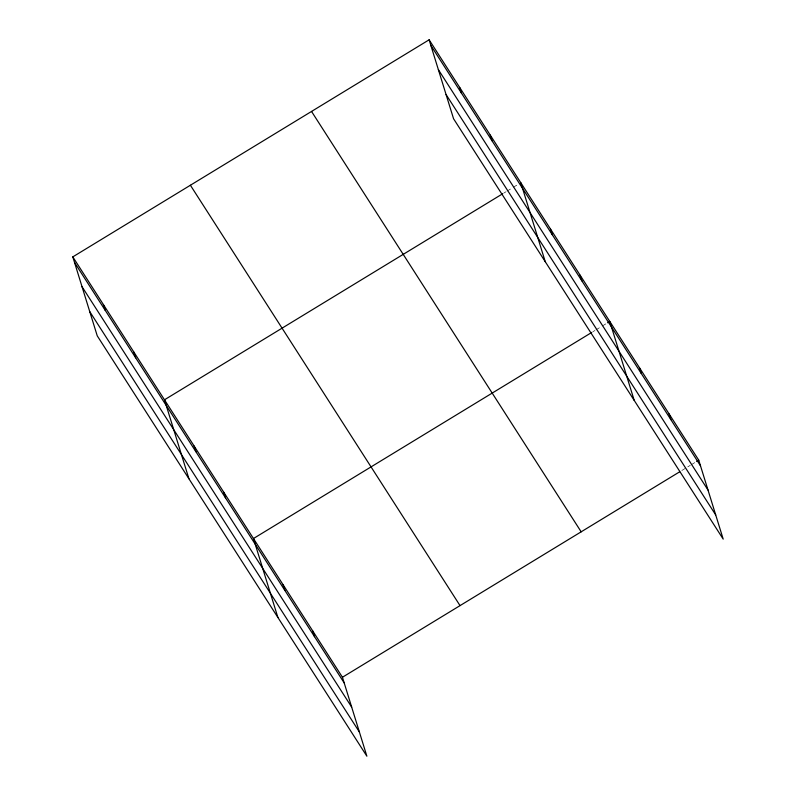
<?xml version="1.0" encoding="UTF-8"?>
<svg xmlns="http://www.w3.org/2000/svg" width="796" height="796" viewBox="0 0 796 796"><rect width="100%" height="100%" fill="white"/><g stroke="black" fill="none" stroke-linecap="round" stroke-linejoin="round"><path stroke-width="0.6" stroke-dasharray="3.98 2.98" d="M503.848 193.06L505.967 191.766M507.032 191.12L512.325 187.896M513.38 187.249L518.684 184.015M592.831 331.783L594.95 330.489M596.005 329.842L601.308 326.619M602.363 325.972L606.602 323.395M681.804 470.506L690.281 465.342M691.346 464.695L695.585 462.118"/><path stroke-width="1.19" d="M72.804 256.879L342.439 677.257L366.876 756.2L97.241 335.822L72.804 256.879L429.124 39.8L698.759 460.178L723.196 539.121L453.561 118.743L429.124 39.8M502.793 193.697L164.483 399.801L188.921 478.754M591.766 332.43L253.456 538.534L277.894 617.477M607.656 322.748L609.776 321.455L634.213 400.398M342.439 677.257L679.694 471.799M696.639 461.471L698.759 460.178M430.875 45.462L700.51 465.839M438.357 69.64L707.992 490.018M446.078 94.555L715.713 514.942M311.535 111.44L581.17 531.818M190.393 185.239L460.028 605.617M74.555 262.531L344.19 682.918M82.038 286.719L351.673 707.097M89.759 311.634L359.394 732.012M669.098 413.94L670.849 419.591M639.437 367.692L641.188 373.354M580.115 275.217L581.866 280.869M550.454 228.969L552.215 234.631M520.803 182.732L545.24 261.675M490.236 135.081L491.988 140.743M459.68 87.441L461.431 93.102M312.778 631.009L314.529 636.671M283.117 584.771L284.868 590.433M223.795 492.286L225.557 497.948M194.144 446.049L195.896 451.7M133.917 352.16L135.678 357.822M103.361 304.52L105.112 310.181"/></g></svg>
